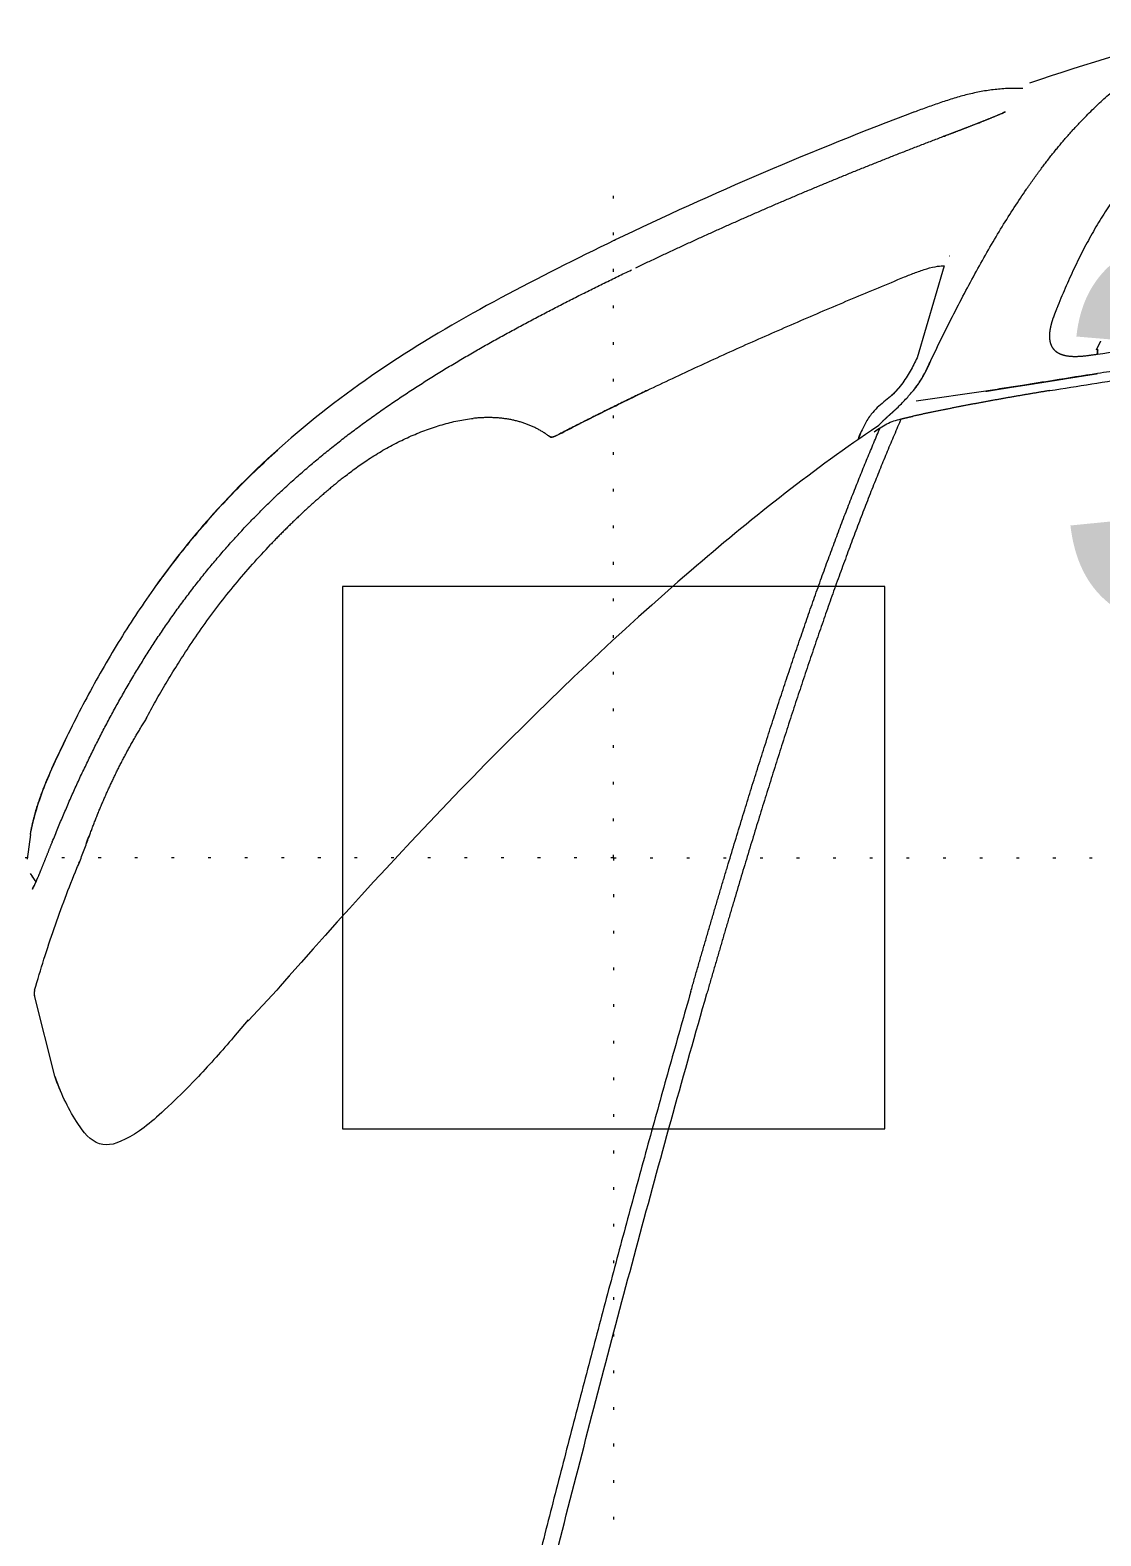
# Model space of a CAD drawing. Extents: x -2012 to 34975, y -1043 to 8321.
# Drawn here: x 18219.3 to 18258.8, y 2897.5 to 2953 of the extents above; entities that cross this region are included whole.
import ezdxf

# ---------------------------------------------------------------- set-up
doc = ezdxf.new("R2010")
doc.units = 0
doc.header["$LTSCALE"] = 25
doc.linetypes.add('DOT2', pattern=[0.125, 0, -0.125])
doc.layers.get('0').update_dxf_attribs({"color": 9, "lineweight": 9})
doc.layers.add('04', color=9, linetype='Continuous', lineweight=9)
doc.layers.add('31', color=9, linetype='Continuous', lineweight=9)
doc.styles.add('TX-TEXT', font='')
doc.styles.get('TX-TEXT').set_extended_font_data('TrSah Futura Lt BT')

# ---------------------------------------------------------------- blocks, each defined once
blk = doc.blocks.new('p-araba-polo')
at = {"extrusion": (0, 0, -1)}
for p, q in [((0.31895, 0.74835), (0.32804, 0.74952)), ((0.33344, 0.74846), (0.33462, 0.7476)), ((0.33441, 0.74782), (0.33649, 0.74638)), ((0.40807, 0.73939), (0.37834, 0.74687)), ((0.42784, 0.7293), (0.42479, 0.73139)), ((0.38753, 0.66799), (0.37636, 0.65753)), ((0.37122, 0.65301), (0.37487, 0.65622)), ((0.37487, 0.65622), (0.37636, 0.65753)), ((0.17202, 0.44266), (0.17272, 0.44291)), ((0.17272, 0.44291), (0.17346, 0.4432)), ((0.16826, 0.43554), (0.17004, 0.43824)), ((0.10942, 0.41139), (0.1433, 0.42141)), ((0.15564, 0.39612), (0.15929, 0.4217))]:
    blk.add_line(p, q, dxfattribs=at)
at = {"flags": 128}
for points in [[(0.42703, 0.70639), (0.42767, 0.70724), (0.42824, 0.70809)], [(0.41706, 0.69516), (0.41809, 0.69624), (0.41931, 0.69752), (0.42068, 0.69899)], [(0.38736, 0.668), (0.39056, 0.67071), (0.39376, 0.67344)]]:
    blk.add_lwpolyline(points, dxfattribs=at)
for points, degree in [([(0.31895, 0.74835), (0.31377, 0.74745), (0.30886, 0.74614), (0.30418, 0.74453), (0.29967, 0.74269), (0.29526, 0.74071), (0.29089, 0.73869)], 6), ([(0.3392, 0.74758), (0.33785, 0.74688), (0.33595, 0.74601), (0.33356, 0.74499), (0.3308, 0.74388), (0.32781, 0.7427), (0.32474, 0.74149), (0.32171, 0.74027)], 7), ([(0.33421, 0.7479), (0.33424, 0.74789), (0.33426, 0.74789), (0.33428, 0.74789)], 3), ([(0.33423, 0.74791), (0.33424, 0.7479), (0.33425, 0.7479), (0.33426, 0.74789), (0.33427, 0.74789), (0.33428, 0.74789)], 5), ([(0.3392, 0.74758), (0.3389, 0.74749), (0.33858, 0.74739), (0.33825, 0.74724), (0.33794, 0.74704), (0.33767, 0.7468)], 5), ([(0.3392, 0.74758), (0.33896, 0.74751), (0.33871, 0.74743), (0.33845, 0.74733), (0.3382, 0.7472), (0.33796, 0.74703)], 5), ([(0.37637, 0.74678), (0.37679, 0.7469), (0.3772, 0.74697), (0.3776, 0.74698), (0.37798, 0.74695), (0.37834, 0.74687)], 5), ([(0.32171, 0.74027), (0.30158, 0.73219), (0.28188, 0.72311), (0.26262, 0.71299), (0.24401, 0.7016), (0.22634, 0.68864), (0.20997, 0.67419), (0.19493, 0.65847)], 7), ([(0.28402, 0.73544), (0.2863, 0.73654), (0.28857, 0.73761), (0.29087, 0.73868)], 3), ([(0.29097, 0.73872), (0.29093, 0.73871), (0.29089, 0.73869)], 2), ([(0.32179, 0.7403), (0.32175, 0.74035), (0.32173, 0.74036), (0.32172, 0.74035), (0.32172, 0.74031), (0.32171, 0.74027)], 5), ([(0.32171, 0.74027), (0.32172, 0.74031), (0.32172, 0.74035), (0.32173, 0.74037), (0.32176, 0.74034), (0.32181, 0.74028)], 5), ([(0.40807, 0.73939), (0.40891, 0.7391), (0.40975, 0.73879), (0.41058, 0.73848), (0.41141, 0.73816), (0.41224, 0.73783), (0.41307, 0.73749)], 6), ([(0.42479, 0.73139), (0.41961, 0.73467), (0.41389, 0.73732), (0.40812, 0.73937)], 3), ([(0.2817, 0.7343), (0.28175, 0.73433), (0.28179, 0.73435), (0.28184, 0.73437)], 3), ([(0.32275, 0.72778), (0.32201, 0.72764), (0.32133, 0.72745), (0.3207, 0.72722), (0.32009, 0.72693), (0.31952, 0.72661)], 5), ([(0.32275, 0.72778), (0.32201, 0.72764), (0.32133, 0.72745), (0.3207, 0.72722), (0.32009, 0.72693), (0.31952, 0.72661)], 5), ([(0.32909, 0.73032), (0.32915, 0.73034), (0.3292, 0.73036), (0.32926, 0.73037), (0.32932, 0.73039), (0.32938, 0.73041), (0.32944, 0.73043), (0.32949, 0.73045), (0.32955, 0.73047), (0.32961, 0.73049)], 9), ([(0.32961, 0.73049), (0.32955, 0.73047), (0.32949, 0.73045), (0.32944, 0.73043), (0.32938, 0.73041), (0.32932, 0.73039), (0.32926, 0.73037), (0.3292, 0.73036), (0.32915, 0.73034), (0.32909, 0.73032)], 9), ([(0.3291, 0.73028), (0.3291, 0.73029), (0.3291, 0.73029), (0.3291, 0.73029), (0.3291, 0.7303), (0.32909, 0.7303), (0.32909, 0.73031), (0.32909, 0.73031), (0.32909, 0.73031), (0.32909, 0.73032)], 9), ([(0.3317, 0.73129), (0.33155, 0.73127), (0.33144, 0.73124), (0.33138, 0.73122), (0.33136, 0.73119), (0.33139, 0.73117)], 5), ([(0.3317, 0.73129), (0.33155, 0.73127), (0.33144, 0.73124), (0.33138, 0.73122), (0.33136, 0.73119), (0.33139, 0.73117)], 5), ([(0.43339, 0.72039), (0.43342, 0.72387), (0.43111, 0.72689), (0.42784, 0.7293)], 3), ([(0.31952, 0.72661), (0.3131, 0.72427), (0.30672, 0.72171), (0.30039, 0.71893), (0.29414, 0.71591), (0.28797, 0.71265), (0.28191, 0.70914), (0.27597, 0.70537)], 7), ([(0.42824, 0.70809), (0.43156, 0.71308), (0.43351, 0.71735), (0.43339, 0.72039)], 3), ([(0.27649, 0.70567), (0.27636, 0.70567), (0.27623, 0.70564), (0.27613, 0.70558), (0.27604, 0.70549), (0.27597, 0.70537)], 5), ([(0.27649, 0.70567), (0.27636, 0.70567), (0.27623, 0.70564), (0.27613, 0.70558), (0.27604, 0.70549), (0.27597, 0.70537)], 5), ([(0.42068, 0.69899), (0.42299, 0.70155), (0.42517, 0.70401), (0.42703, 0.70639)], 3), ([(0.40817, 0.68642), (0.41127, 0.68937), (0.41428, 0.69228), (0.41706, 0.69516)], 3), ([(0.39376, 0.67344), (0.39871, 0.67766), (0.40357, 0.68203), (0.40817, 0.68642)], 3), ([(0.38761, 0.66796), (0.38755, 0.66798), (0.3875, 0.66801), (0.38745, 0.66803)], 3), ([(0.38745, 0.66803), (0.38747, 0.66802), (0.3875, 0.66801), (0.38753, 0.66799), (0.38757, 0.66798), (0.38762, 0.66796)], 5), ([(0.19493, 0.65847), (0.17937, 0.64222), (0.16523, 0.62463), (0.15259, 0.60592), (0.1412, 0.58658), (0.13062, 0.56684), (0.12055, 0.54688), (0.11088, 0.52674)], 7), ([(0.18751, 0.63304), (0.19205, 0.63876), (0.19686, 0.64428), (0.20178, 0.64966), (0.20689, 0.65483), (0.21213, 0.6598)], 5), ([(0.19501, 0.65856), (0.19492, 0.65862), (0.19487, 0.65863), (0.19487, 0.6586), (0.1949, 0.65854), (0.19493, 0.65847)], 5), ([(0.37489, 0.65607), (0.37481, 0.65625), (0.37487, 0.65626), (0.37502, 0.65616)], 3), ([(0.37489, 0.65607), (0.37481, 0.65625), (0.37487, 0.65626), (0.37502, 0.65616)], 3), ([(0.37559, 0.65504), (0.37559, 0.65504), (0.37559, 0.65504), (0.37559, 0.65504), (0.37559, 0.65504), (0.37559, 0.65504)], 5), ([(0.37559, 0.65504), (0.37559, 0.65504), (0.37559, 0.65504), (0.37559, 0.65504), (0.37559, 0.65504), (0.37559, 0.65504)], 5), ([(0.37124, 0.65286), (0.37115, 0.65306), (0.37124, 0.65305), (0.37144, 0.65291)], 3), ([(0.17207, 0.55724), (0.16881, 0.56175), (0.16646, 0.5669), (0.16518, 0.57266), (0.16497, 0.57877), (0.16562, 0.58503)], 5), ([(0.17197, 0.55439), (0.17229, 0.55502), (0.17262, 0.55564), (0.17276, 0.55632), (0.1724, 0.55678), (0.17207, 0.55724)], 5), ([(0.15532, 0.52097), (0.15855, 0.52771), (0.16183, 0.53442), (0.16515, 0.54111), (0.16853, 0.54777), (0.17197, 0.55439)], 5), ([(0.05266, 0.42235), (0.0668, 0.45985), (0.08261, 0.49676), (0.09992, 0.53293)], 3), ([(0.09994, 0.53293), (0.09986, 0.53294), (0.10004, 0.53283)], 2), ([(0.10004, 0.53283), (0.09986, 0.53294), (0.09994, 0.53293)], 2), ([(0.11011, 0.52514), (0.10247, 0.50919), (0.09509, 0.49314), (0.08792, 0.47697), (0.08099, 0.4607), (0.07429, 0.44434), (0.06783, 0.42789), (0.06153, 0.41135)], 7), ([(0.37688, 0.50483), (0.34455, 0.49556), (0.31259, 0.48609), (0.2815, 0.47648), (0.25139, 0.46665), (0.22213, 0.45649), (0.19434, 0.44592), (0.16905, 0.43499)], 7), ([(0.16582, 0.42729), (0.1921, 0.43878), (0.22068, 0.44975), (0.25075, 0.46025), (0.28176, 0.47035), (0.31331, 0.48011), (0.34532, 0.48963), (0.37767, 0.49893)], 7), ([(0.16986, 0.4417), (0.1707, 0.44207), (0.17154, 0.44244), (0.17238, 0.44281)], 3), ([(0.17238, 0.44281), (0.1717, 0.44251), (0.17101, 0.44222), (0.17032, 0.44193)], 3), ([(0.17238, 0.4428), (0.17275, 0.44295), (0.17311, 0.4431), (0.17348, 0.44324)], 3), ([(0.17238, 0.4428), (0.17257, 0.44288), (0.17275, 0.44295), (0.17293, 0.44303), (0.17312, 0.4431), (0.1733, 0.44317), (0.17348, 0.44323)], 6), ([(0.17313, 0.44273), (0.17304, 0.44289), (0.17291, 0.44296), (0.17275, 0.44295), (0.17256, 0.44288), (0.17238, 0.4428)], 5), ([(0.17238, 0.4428), (0.17256, 0.44288), (0.17275, 0.44295), (0.17291, 0.44296), (0.17304, 0.44289), (0.17312, 0.44273)], 5), ([(0.16187, 0.42883), (0.16282, 0.42985), (0.16359, 0.43071), (0.16436, 0.43159), (0.16517, 0.43249), (0.16598, 0.43338), (0.16679, 0.43421)], 6), ([(0.16679, 0.43421), (0.16582, 0.43322), (0.16484, 0.43213), (0.16388, 0.43105), (0.16301, 0.43005), (0.16187, 0.42883)], 5), ([(0.17058, 0.43728), (0.17007, 0.43652), (0.16956, 0.43576), (0.16905, 0.43499)], 3), ([(0.17058, 0.43728), (0.17027, 0.43683), (0.16996, 0.43637), (0.16965, 0.43592), (0.16935, 0.43546), (0.16905, 0.43499)], 5), ([(0.15311, 0.42713), (0.15381, 0.42767), (0.15451, 0.42823), (0.15518, 0.4288), (0.15583, 0.42939), (0.15645, 0.43), (0.15704, 0.43062), (0.15759, 0.43126)], 7), ([(0.05272, 0.42241), (0.05265, 0.42237), (0.05266, 0.42232)], 2), ([(0.05266, 0.42233), (0.05266, 0.42237), (0.05272, 0.42241)], 2), ([(0.14486, 0.4166), (0.14664, 0.41745), (0.14844, 0.41829), (0.15025, 0.41921), (0.15203, 0.42027), (0.15373, 0.42146), (0.15532, 0.42277)], 6), ([(0.15535, 0.37241), (0.15704, 0.38263), (0.15881, 0.39284), (0.16068, 0.40305), (0.1627, 0.41322), (0.16484, 0.42301)], 5), ([(0.16582, 0.42729), (0.16561, 0.42645), (0.16541, 0.4256), (0.16522, 0.42474), (0.16503, 0.42388), (0.16484, 0.42301)], 5), ([(0.06153, 0.41135), (0.06031, 0.40813), (0.05909, 0.40492), (0.05785, 0.40167), (0.05658, 0.39837), (0.05526, 0.39508), (0.05394, 0.39188), (0.05263, 0.38885)], 7), ([(0.0616, 0.41152), (0.06147, 0.41154), (0.06142, 0.41152), (0.06142, 0.41147), (0.06148, 0.41141), (0.06153, 0.41135)], 5), ([(0.0616, 0.41152), (0.06147, 0.41154), (0.06142, 0.41152), (0.06142, 0.41147), (0.06148, 0.41141), (0.06153, 0.41135)], 5), ([(0.10582, 0.40932), (0.10582, 0.40934), (0.10582, 0.40936), (0.10582, 0.40937), (0.10581, 0.40939), (0.10581, 0.40941), (0.10581, 0.40943), (0.10581, 0.40945)], 7), ([(0.10584, 0.40933), (0.10583, 0.40937), (0.10582, 0.40941), (0.10581, 0.40945)], 3), ([(0.15564, 0.39612), (0.1553, 0.39419), (0.15497, 0.39225), (0.15465, 0.39031), (0.15434, 0.38837), (0.15405, 0.38643), (0.15375, 0.38448), (0.15345, 0.38254)], 7), ([(0.05297, 0.38965), (0.0528, 0.38956), (0.05269, 0.38942), (0.05264, 0.38925), (0.05263, 0.38905), (0.05263, 0.38885)], 5), ([(0.02249, 0.31586), (0.02842, 0.33739), (0.03495, 0.35874), (0.04204, 0.37991)], 3), ([(0.08112, 0.38106), (0.0747, 0.37663), (0.0688, 0.37222), (0.06336, 0.36777), (0.0585, 0.36337), (0.05406, 0.35898)], 5), ([(0.15345, 0.38254), (0.1532, 0.3809), (0.15294, 0.37926), (0.15268, 0.37761), (0.15242, 0.37597), (0.15216, 0.37433), (0.1519, 0.37269), (0.15164, 0.37105)], 7), ([(0.12509, 0.36991), (0.12699, 0.37068), (0.12886, 0.37141), (0.13079, 0.37205), (0.13273, 0.37248), (0.13455, 0.37259)], 5), ([(0.12509, 0.36991), (0.12699, 0.37068), (0.12886, 0.37141), (0.13079, 0.37205), (0.13273, 0.37248), (0.13455, 0.37259)], 5), ([(0.13455, 0.37259), (0.13593, 0.37267), (0.1373, 0.3726), (0.13863, 0.37224), (0.13979, 0.37162), (0.14067, 0.37077), (0.14142, 0.36949)], 6), ([(0.13455, 0.37259), (0.1362, 0.37268), (0.13785, 0.37256), (0.13942, 0.37192), (0.14052, 0.37102), (0.14142, 0.36949)], 5), ([(0.14142, 0.36949), (0.14236, 0.36786), (0.14295, 0.36574), (0.14311, 0.36258), (0.1425, 0.35872), (0.14194, 0.35489)], 5), ([(0.15164, 0.37105), (0.15127, 0.36873), (0.15089, 0.36642), (0.15052, 0.3641), (0.15016, 0.36179), (0.14979, 0.35947), (0.14943, 0.35716), (0.14908, 0.35484)], 7), ([(0.14908, 0.35484), (0.14993, 0.36024), (0.15078, 0.36565), (0.15164, 0.37105)], 3), ([(0.14038, 0.3553), (0.13997, 0.3551), (0.13957, 0.35489), (0.13917, 0.35468), (0.13877, 0.35447), (0.13836, 0.35426), (0.13796, 0.35405), (0.13756, 0.35384), (0.13716, 0.35363)], 8), ([(0.12271, 0), (0.12272, 0.07123), (0.12528, 0.14246), (0.13042, 0.21356), (0.13824, 0.28443), (0.14908, 0.35484)], 5), ([(0.14194, 0.35489), (0.14125, 0.3549), (0.14057, 0.3549), (0.14019, 0.35486), (0.14018, 0.35479), (0.14048, 0.35469)], 5), ([(0.14048, 0.35469), (0.14018, 0.35479), (0.14019, 0.35486), (0.14057, 0.3549), (0.14125, 0.3549), (0.14194, 0.35489)], 5)]:
    blk.add_open_spline(points, degree=degree)
for points, degree, knots in [([(0.29089, 0.73869), (0.29378, 0.74001), (0.29955, 0.74264), (0.30849, 0.74594), (0.31465, 0.74757), (0.31777, 0.74813)], 3, [0, 0, 0, 0, 0.333411, 0.666747, 1, 1, 1, 1]), ([(0.37637, 0.74678), (0.37256, 0.74566), (0.36495, 0.74341), (0.35365, 0.73964), (0.34243, 0.73563), (0.33507, 0.73266), (0.33139, 0.73117)], 3, [0, 0, 0, 0, 0.250001, 0.500002, 0.750003, 1, 1, 1, 1]), ([(0.17736, 0.65717), (0.17999, 0.66006), (0.18527, 0.66584), (0.19359, 0.67411), (0.2022, 0.68208), (0.21112, 0.68971), (0.22032, 0.69699), (0.22979, 0.70392), (0.2395, 0.7105), (0.24943, 0.71676), (0.25955, 0.72269), (0.26984, 0.72832), (0.28028, 0.73368), (0.28735, 0.73702), (0.29089, 0.73869)], 3, [0, 0, 0, 0, 0.083333, 0.166665, 0.249997, 0.333329, 0.416662, 0.499995, 0.583328, 0.666661, 0.749996, 0.83333, 0.916665, 1, 1, 1, 1]), ([(0.33139, 0.73117), (0.33058, 0.73084), (0.32893, 0.73016), (0.32647, 0.7292), (0.32405, 0.72828), (0.32173, 0.72742), (0.32024, 0.72687), (0.31952, 0.72661)], 3, [0, 0, 0, 0, 0.19886, 0.400952, 0.606006, 0.809658, 1, 1, 1, 1]), ([(0.27624, 0.70562), (0.2741, 0.70448), (0.26972, 0.70213), (0.26318, 0.69833), (0.2566, 0.6943), (0.25226, 0.69147), (0.25009, 0.69005)], 3, [0, 0, 0, 0, 0.240377, 0.493552, 0.746754, 1, 1, 1, 1]), ([(0.09994, 0.53293), (0.11367, 0.56115), (0.1417, 0.61672), (0.1884, 0.6724), (0.22036, 0.69716), (0.22836, 0.70281)], 3, [0, 0, 0, 0, 0.436314, 0.862947, 1, 1, 1, 1]), ([(0.25009, 0.69005), (0.24743, 0.68827), (0.24212, 0.68471), (0.23435, 0.67895), (0.22677, 0.67287), (0.21935, 0.6665), (0.21454, 0.66203), (0.21213, 0.6598)], 3, [0, 0, 0, 0, 0.200084, 0.400065, 0.600042, 0.800036, 1, 1, 1, 1]), ([(0.17004, 0.43824), (0.18582, 0.46141), (0.24569, 0.53677), (0.31749, 0.60566), (0.37121, 0.65301)], 3, [0, 0, 0, 0, 0.290843, 1, 1, 1, 1]), ([(0.18751, 0.63304), (0.18639, 0.63162), (0.18416, 0.62879), (0.18212, 0.62583), (0.1811, 0.62435)], 3, [0, 0, 0, 0, 0.500031, 1, 1, 1, 1]), ([(0.1811, 0.62435), (0.17997, 0.62258), (0.17771, 0.61905), (0.17472, 0.61355), (0.17205, 0.60795), (0.16975, 0.60225), (0.16787, 0.59651), (0.16641, 0.59074), (0.16588, 0.58693), (0.16562, 0.58503)], 3, [0, 0, 0, 0, 0.14287, 0.285738, 0.428603, 0.571464, 0.714319, 0.857165, 1, 1, 1, 1]), ([(0.37688, 0.50484), (0.38542, 0.50727), (0.4025, 0.51213), (0.4283, 0.51931), (0.4542, 0.5264), (0.4802, 0.53341), (0.5063, 0.54034), (0.53248, 0.54721), (0.55874, 0.55403), (0.58507, 0.56078), (0.61145, 0.56749), (0.6379, 0.57416), (0.66439, 0.58078), (0.68208, 0.58517), (0.69093, 0.58736)], 3, [0, 0, 0, 0, 0.083342, 0.166682, 0.25, 0.333306, 0.416615, 0.499936, 0.583268, 0.666606, 0.749946, 0.83329, 0.916643, 1, 1, 1, 1]), ([(0.69157, 0.58137), (0.67641, 0.57761), (0.64611, 0.57009), (0.60082, 0.55869), (0.55568, 0.54715), (0.51075, 0.53546), (0.46606, 0.52355), (0.42163, 0.51142), (0.39233, 0.50309), (0.37767, 0.49893)], 3, [0, 0, 0, 0, 0.142912, 0.285805, 0.428682, 0.57154, 0.714362, 0.857157, 1, 1, 1, 1]), ([(0.17207, 0.55724), (0.17225, 0.55699), (0.17261, 0.55651), (0.1725, 0.55538), (0.17215, 0.55473), (0.17197, 0.55439)], 3, [0, 0, 0, 0, 0.34173, 0.655167, 1, 1, 1, 1]), ([(0.17197, 0.55439), (0.16913, 0.54886), (0.16345, 0.53778), (0.15803, 0.52657), (0.15532, 0.52097)], 3, [0, 0, 0, 0, 0.499946, 1, 1, 1, 1]), ([(0.15532, 0.52097), (0.15236, 0.51472), (0.14643, 0.50223), (0.13788, 0.48334), (0.12955, 0.46434), (0.12142, 0.44526), (0.11614, 0.43248), (0.11349, 0.42608)], 3, [0, 0, 0, 0, 0.199959, 0.399928, 0.599921, 0.799944, 1, 1, 1, 1]), ([(0.16407, 0.4383), (0.16467, 0.43874), (0.16588, 0.43961), (0.16784, 0.44073), (0.16919, 0.44138), (0.16986, 0.4417)], 3, [0, 0, 0, 0, 0.333542, 0.667239, 1, 1, 1, 1]), ([(0.15759, 0.43126), (0.15824, 0.43206), (0.15956, 0.43366), (0.16158, 0.43616), (0.16324, 0.43759), (0.16407, 0.4383)], 3, [0, 0, 0, 0, 0.335072, 0.667573, 1, 1, 1, 1]), ([(0.16905, 0.43499), (0.16857, 0.43419), (0.16759, 0.43259), (0.16652, 0.42998), (0.16605, 0.42819), (0.16582, 0.42729)], 3, [0, 0, 0, 0, 0.333479, 0.665683, 1, 1, 1, 1]), ([(0.1684, 0.43576), (0.16828, 0.43565), (0.16773, 0.43515), (0.1672, 0.43462), (0.16679, 0.43421)], 3, [0, 0, 0, 0, 0.227086, 1, 1, 1, 1]), ([(0.15311, 0.42713), (0.15391, 0.42776), (0.15546, 0.42898), (0.15689, 0.43052), (0.15759, 0.43126)], 3, [0, 0, 0, 0, 0.5173, 1, 1, 1, 1]), ([(0.16187, 0.42883), (0.16077, 0.42773), (0.15859, 0.42553), (0.15641, 0.42369), (0.15532, 0.42277)], 3, [0, 0, 0, 0, 0.500116, 1, 1, 1, 1]), ([(0.044, 0.3824), (0.04398, 0.38411), (0.04393, 0.38754), (0.04435, 0.39267), (0.0451, 0.39777), (0.0462, 0.40282), (0.04758, 0.40779), (0.04917, 0.41271), (0.0509, 0.41757), (0.05211, 0.4208), (0.05272, 0.42241)], 3, [0, 0, 0, 0, 0.124987, 0.249975, 0.374965, 0.49996, 0.624964, 0.749973, 0.874985, 1, 1, 1, 1]), ([(0.11349, 0.42608), (0.11294, 0.42472), (0.11182, 0.42198), (0.11041, 0.41782), (0.10945, 0.41405), (0.10941, 0.41216), (0.10942, 0.41139)], 3, [0, 0, 0, 0, 0.270369, 0.539534, 0.807022, 1, 1, 1, 1]), ([(0.1433, 0.42141), (0.14497, 0.4222), (0.14829, 0.42378), (0.1515, 0.42602), (0.15311, 0.42713)], 3, [0, 0, 0, 0, 0.500778, 1, 1, 1, 1]), ([(0.15532, 0.42277), (0.1545, 0.42214), (0.15285, 0.42086), (0.15024, 0.41928), (0.14756, 0.41788), (0.14576, 0.41703), (0.14486, 0.4166)], 3, [0, 0, 0, 0, 0.248986, 0.49846, 0.748736, 1, 1, 1, 1]), ([(0.16582, 0.42729), (0.16565, 0.42659), (0.16531, 0.42517), (0.165, 0.42373), (0.16484, 0.42301)], 3, [0, 0, 0, 0, 0.499348, 1, 1, 1, 1]), ([(0.14486, 0.4166), (0.14182, 0.41515), (0.13575, 0.41224), (0.12698, 0.40784), (0.11848, 0.40343), (0.1103, 0.39899), (0.10244, 0.39453), (0.09493, 0.39005), (0.08777, 0.38556), (0.08334, 0.38256), (0.08112, 0.38106)], 3, [0, 0, 0, 0, 0.125001, 0.250002, 0.375002, 0.500003, 0.625003, 0.750002, 0.875001, 1, 1, 1, 1]), ([(0.06153, 0.41135), (0.06082, 0.40946), (0.05937, 0.40566), (0.05718, 0.39995), (0.05491, 0.39424), (0.05339, 0.39065), (0.05263, 0.38885)], 3, [0, 0, 0, 0, 0.242914, 0.490387, 0.743262, 1, 1, 1, 1]), ([(0.15345, 0.38254), (0.1538, 0.38481), (0.15448, 0.38934), (0.15526, 0.39386), (0.15564, 0.39612)], 3, [0, 0, 0, 0, 0.499954, 1, 1, 1, 1]), ([(0.15164, 0.37105), (0.15194, 0.37296), (0.15256, 0.37679), (0.15315, 0.38062), (0.15345, 0.38254)], 3, [0, 0, 0, 0, 0.500002, 1, 1, 1, 1]), ([(0.15535, 0.37241), (0.15371, 0.36215), (0.15042, 0.34164), (0.14607, 0.31078), (0.14215, 0.27986), (0.13867, 0.24889), (0.13562, 0.21788), (0.133, 0.18682), (0.13079, 0.15573), (0.12899, 0.12462), (0.1276, 0.09348), (0.12662, 0.06233), (0.126, 0.03117), (0.12593, 0.01039), (0.12589, 0)], 3, [0, 0, 0, 0, 0.083333, 0.166666, 0.25, 0.333333, 0.416666, 0.5, 0.583333, 0.666666, 0.75, 0.833333, 0.916667, 1, 1, 1, 1]), ([(0.0785, 0.34426), (0.08038, 0.34568), (0.08415, 0.34852), (0.09024, 0.35258), (0.09664, 0.35644), (0.10334, 0.3601), (0.11033, 0.36355), (0.11757, 0.36683), (0.12258, 0.36889), (0.12509, 0.36991)], 3, [0, 0, 0, 0, 0.142744, 0.285902, 0.429075, 0.572117, 0.714996, 0.857678, 1, 1, 1, 1]), ([(0.05406, 0.35898), (0.05263, 0.35754), (0.04977, 0.35465), (0.04589, 0.35034), (0.0423, 0.34605), (0.03901, 0.3418), (0.03602, 0.33757), (0.03327, 0.33337), (0.03167, 0.3306), (0.03087, 0.32921)], 3, [0, 0, 0, 0, 0.142856, 0.285712, 0.428569, 0.571427, 0.714284, 0.857142, 1, 1, 1, 1]), ([(0.14194, 0.35489), (0.14038, 0.34415), (0.13726, 0.32267), (0.1331, 0.29037), (0.12936, 0.25802), (0.12604, 0.22562), (0.12422, 0.20399), (0.12331, 0.19317)], 3, [0, 0, 0, 0, 0.2, 0.4, 0.6, 0.8, 1, 1, 1, 1]), ([(0.14187, 0.35443), (0.14187, 0.35443), (0.14187, 0.35443), (0.14187, 0.35443), (0.14187, 0.35443), (0.14187, 0.35443), (0.14187, 0.35443), (0.14187, 0.35443), (0.14187, 0.35443), (0.14187, 0.35443), (0.14187, 0.35443)], 5, [0, 0, 0, 0, 0, 0, 1, 1, 1, 1, 1, 1.000001, 1.000001, 1.000001, 1.000001, 1.000001, 1.000001]), ([(0.14187, 0.35443), (0.14187, 0.35443), (0.14187, 0.35443), (0.14187, 0.35443), (0.14187, 0.35443), (0.14187, 0.35443), (0.14187, 0.35443), (0.14187, 0.35443), (0.14187, 0.35443), (0.14187, 0.35443), (0.14187, 0.35443)], 5, [0, 0, 0, 0, 0, 0, 1, 1, 1, 1, 1, 1.000001, 1.000001, 1.000001, 1.000001, 1.000001, 1.000001])]:
    blk.add_open_spline(points, degree=degree, knots=knots)
blk = doc.blocks.new('p-bur-vw- aydınlatma 3')
at = {"linetype": 'DOT2', "ltscale": 0.4}
for q in [(0, 25), (-25, 0), (0, -25), (25, 0)]:
    blk.add_line((0, 0), q, dxfattribs=at)
at = {"linetype": 'ByBlock'}
blk.add_lwpolyline([(0, 10), (-10, 10), (-10, -10), (10, -10), (10, 10), (0, 10)], dxfattribs=at)
at = {"insert": (16.131, 22.648), "char_height": 14, "width": 14.596, "attachment_point": 1, "style": 'TX-TEXT'}
blk.add_mtext('3', dxfattribs=at)

msp = doc.modelspace()

# ---------------------------------------------------------------- block references
at = {"layer": '04', "xscale": -100, "yscale": 100, "zscale": 100, "rotation": 90}
msp.add_blockref('p-araba-polo', (18294.169, 2955.255), dxfattribs=at)
at = {"layer": '31', "linetype": 'ByBlock'}
msp.add_blockref('p-bur-vw- aydınlatma 3', (18240.838, 2922.5), dxfattribs=at)

doc.saveas('drawing.dxf')
